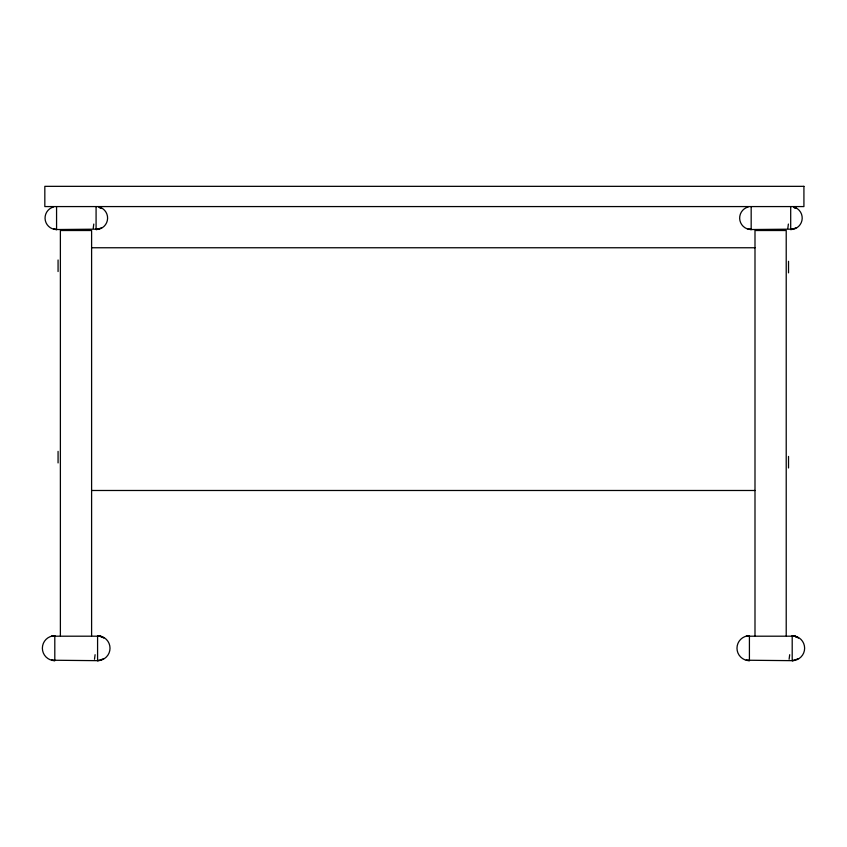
<?xml version="1.0" encoding="UTF-8"?>
<svg xmlns="http://www.w3.org/2000/svg" width="847" height="847" viewBox="0 0 847 847"><rect width="100%" height="100%" fill="white"/><g stroke="black" fill="none" stroke-linecap="round" stroke-linejoin="round"><path stroke-width="1.27" d="M93.223 228.267L93.784 224.053M94.493 659.262L95.097 654.699M787.837 228.267L788.388 224.053M789.108 659.262L789.7 654.699M99.057 228.754L101.82 227.631M793.66 228.754L796.434 227.631M100.804 659.802L103.8 658.574M795.418 659.802L798.414 658.574M54.801 635.779L51.582 636.203L100.804 636.192L97.585 635.779L97.585 660.66L51.582 660.226L54.801 660.639L54.801 635.758A12.43 12.43 0 0 0 42.371 648.209A12.43 12.43 0 0 0 54.801 660.639M97.585 660.639L100.804 660.215L97.585 660.639A12.43 12.43 0 0 0 110.015 648.209A12.43 12.43 0 0 0 97.585 635.779M749.415 635.779L746.196 636.203L795.418 636.192L792.199 635.779L792.199 660.66L746.196 660.226L749.415 660.639L749.415 635.758A12.43 12.43 0 0 0 736.985 648.209A12.43 12.43 0 0 0 749.415 660.639M792.199 660.639L795.418 660.215L792.199 660.639A12.43 12.43 0 0 0 804.629 648.209A12.43 12.43 0 0 0 792.199 635.779M91.603 247.758L754.995 247.758M91.603 490.487L754.995 490.487M790.696 206.552L790.696 229.558M788.525 261.289L788.525 272.85M788.525 456.417L788.525 467.978M786.217 635.779L786.217 230.511L754.995 230.511L754.995 635.779M751.173 206.552L751.173 229.558M96.082 206.552L96.082 229.558M91.603 635.779L91.603 230.511L60.381 230.511L60.381 635.779M58.072 259.987L58.072 271.548M58.072 451.366L58.072 462.928M56.569 206.552L56.569 229.558M53.594 206.964A11.477 11.477 0 0 0 56.569 229.537L99.057 229.145L96.082 229.537A11.477 11.477 0 0 0 99.057 206.964M748.208 206.964A11.477 11.477 0 0 0 751.173 229.537L793.66 229.145L790.696 229.537A11.477 11.477 0 0 0 793.66 206.964M803.919 186.34L44.827 186.34L44.827 206.573L803.919 206.573L803.919 186.34M751.173 229.537L748.208 229.145L751.173 229.537M56.569 229.537L53.594 229.145L56.569 229.537M796.434 208.447L793.66 207.335L796.434 208.478M101.82 208.447L99.057 207.335L101.82 208.478M798.414 637.812L795.418 636.616L798.414 637.812M103.8 637.812L100.804 636.616L103.8 637.812"/></g></svg>
